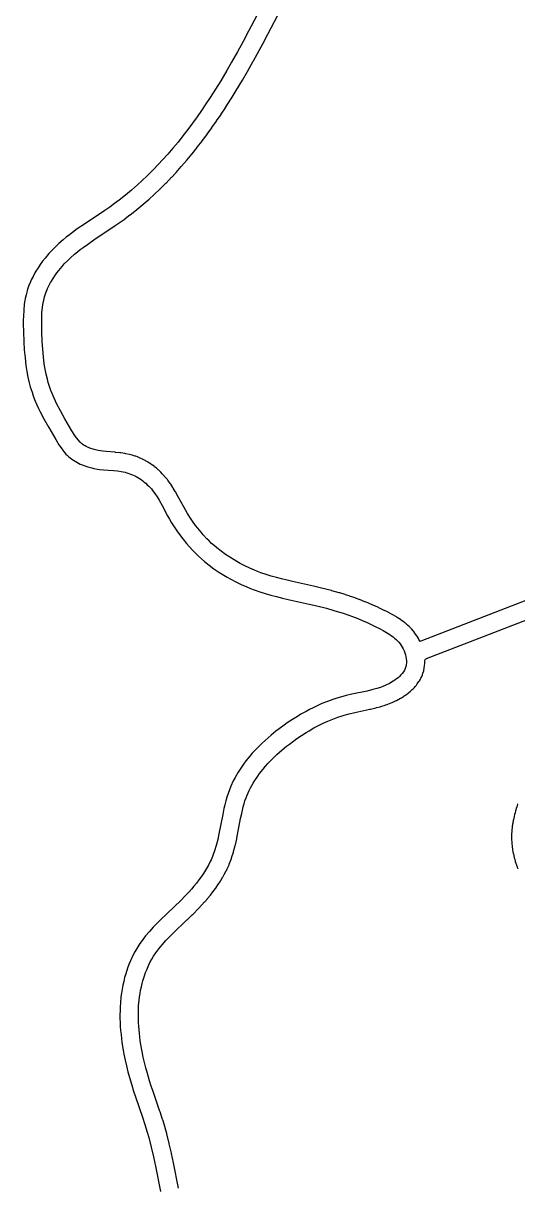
# Model space of a CAD drawing. Header units: metres. Extents: x 711461 to 714408, y 7855790 to 7857874.
# Drawn here: x 711792.1 to 711926.6, y 7856707.1 to 7857023.8 of the extents above; entities that cross this region are included whole.
import ezdxf

# ---------------------------------------------------------------- set-up
doc = ezdxf.new("R2010")
doc.units = ezdxf.units.M
for name, color, linetype in [('011400xxxx', 1, 'Continuous'), ('011400xxxx003', 5, 'Continuous'), ('011400xxxx006', 5, 'Continuous')]:
    doc.layers.add(name, color=color, linetype=linetype)

msp = doc.modelspace()

# ---------------------------------------------------------------- linework, layer by layer
at = {"layer": '011400xxxx'}
msp.add_lwpolyline([(711858.62, 7857031.64), (711853.4, 7857021.7), (711851.89, 7857018.87), (711850.34, 7857016.06), (711848.77, 7857013.27), (711847.43, 7857010.95), (711845.8, 7857008.2), (711844.4, 7857005.93), (711842.96, 7857003.68), (711841.79, 7857001.89), (711840.6, 7857000.13), (711839.37, 7856998.37), (711838.12, 7856996.64), (711836.85, 7856994.92), (711835.54, 7856993.22), (711834.2, 7856991.54), (711832.83, 7856989.89), (711831.43, 7856988.26), (711830, 7856986.66), (711828.9, 7856985.48), (711827.41, 7856983.94), (711825.89, 7856982.42), (711824.34, 7856980.95), (711823.16, 7856979.86), (711821.55, 7856978.45), (711819.9, 7856977.09), (711818.23, 7856975.76), (711816.95, 7856974.8), (711815.65, 7856973.86), (711814.33, 7856972.95), (711809.01, 7856969.39), (711806.81, 7856967.88), (711805.52, 7856966.94), (711804.66, 7856966.3), (711803.82, 7856965.64), (711803, 7856964.96), (711801.79, 7856963.9), (711801, 7856963.16), (711799.85, 7856962.01), (711799.12, 7856961.21), (711798.06, 7856959.96), (711797.38, 7856959.1), (711796.74, 7856958.22), (711796.14, 7856957.32), (711795.56, 7856956.39), (711795.29, 7856955.93), (711794.78, 7856954.98), (711794.3, 7856954.01), (711794.08, 7856953.52), (711793.68, 7856952.53), (711793.32, 7856951.52), (711793.16, 7856951.02), (711792.88, 7856949.99), (711792.65, 7856948.96), (711792.55, 7856948.44), (711792.4, 7856947.39), (711792.24, 7856945.8), (711792.16, 7856944.2), (711792.14, 7856943.12), (711792.13, 7856942.04), (711792.17, 7856939.88), (711792.28, 7856937.16), (711792.41, 7856935), (711792.6, 7856932.85), (711792.86, 7856930.71), (711793.11, 7856929.13), (711793.41, 7856927.56), (711793.77, 7856926.01), (711794.04, 7856924.98), (711794.5, 7856923.46), (711794.84, 7856922.47), (711795.21, 7856921.48), (711795.83, 7856920.02), (711796.28, 7856919.06), (711796.74, 7856918.11), (711797.73, 7856916.22), (711799.05, 7856913.87), (711800.96, 7856910.59), (711801.8, 7856909.21), (711802.41, 7856908.32), (711803.05, 7856907.47), (711803.38, 7856907.06), (711803.74, 7856906.67), (711804.11, 7856906.29), (711804.49, 7856905.93), (711804.9, 7856905.59), (711805.32, 7856905.27), (711805.75, 7856904.97), (711806.2, 7856904.68), (711806.67, 7856904.41), (711807.14, 7856904.16), (711807.63, 7856903.93), (711808.13, 7856903.71), (711809.15, 7856903.32), (711809.67, 7856903.16), (711810.73, 7856902.87), (711811.27, 7856902.74), (711812.35, 7856902.54), (711812.89, 7856902.47), (711813.97, 7856902.35), (711816.65, 7856902.15), (711817.71, 7856902.05), (711818.76, 7856901.91), (711819.79, 7856901.7), (711820.3, 7856901.57), (711820.81, 7856901.41), (711821.31, 7856901.23), (711821.81, 7856901.03), (711822.3, 7856900.81), (711822.78, 7856900.56), (711823.25, 7856900.29), (711823.71, 7856900.01), (711824.16, 7856899.71), (711824.6, 7856899.39), (711825.03, 7856899.05), (711825.45, 7856898.7), (711825.85, 7856898.33), (711826.23, 7856897.96), (711826.96, 7856897.16), (711827.29, 7856896.75), (711827.93, 7856895.89), (711828.51, 7856895), (711829.07, 7856894.09), (711829.85, 7856892.69), (711831.37, 7856889.84), (711831.9, 7856888.91), (711832.45, 7856887.98), (711833.31, 7856886.62), (711833.91, 7856885.73), (711834.84, 7856884.43), (711835.49, 7856883.57), (711836.5, 7856882.33), (711837.2, 7856881.52), (711838.28, 7856880.34), (711839.04, 7856879.58), (711839.81, 7856878.84), (711840.6, 7856878.12), (711841.41, 7856877.42), (711842.67, 7856876.41), (711843.96, 7856875.45), (711845.29, 7856874.54), (711846.66, 7856873.68), (711847.59, 7856873.13), (711848.53, 7856872.6), (711849.96, 7856871.86), (711851.41, 7856871.16), (711852.89, 7856870.52), (711853.89, 7856870.12), (711854.89, 7856869.74), (711856.41, 7856869.21), (711857.94, 7856868.73), (711859.48, 7856868.29), (711861.02, 7856867.88), (711862.58, 7856867.49), (711864.14, 7856867.12), (711869.88, 7856865.84), (711871.96, 7856865.36), (711874.54, 7856864.71), (711876.59, 7856864.14), (711878.11, 7856863.67), (711879.12, 7856863.34), (711880.63, 7856862.82), (711881.63, 7856862.46), (711883.12, 7856861.88), (711884.11, 7856861.47), (711885.59, 7856860.83), (711886.57, 7856860.39), (711888.03, 7856859.68), (711888.99, 7856859.19), (711889.95, 7856858.68), (711890.9, 7856858.14), (711891.81, 7856857.56), (711892.25, 7856857.25), (711892.68, 7856856.93), (711893.09, 7856856.58), (711893.49, 7856856.23), (711893.87, 7856855.85), (711894.23, 7856855.45), (711894.57, 7856855.03), (711894.88, 7856854.59), (711895.18, 7856854.12), (711895.44, 7856853.63), (711895.68, 7856853.12), (711895.89, 7856852.59), (711896.06, 7856852.05), (711896.19, 7856851.51), (711896.28, 7856850.96), (711896.32, 7856850.42), (711896.32, 7856849.88), (711896.26, 7856849.35), (711896.16, 7856848.84), (711895.99, 7856848.35), (711895.77, 7856847.87), (711895.5, 7856847.42), (711895.19, 7856846.99), (711894.83, 7856846.58), (711894.44, 7856846.19), (711894.03, 7856845.82), (711893.59, 7856845.47), (711893.13, 7856845.14), (711892.66, 7856844.84), (711891.71, 7856844.28), (711890.73, 7856843.8), (711889.74, 7856843.38), (711889.23, 7856843.2), (711888.22, 7856842.86), (711887.19, 7856842.57), (711885.64, 7856842.19), (711881.45, 7856841.32), (711879.9, 7856840.96), (711878.36, 7856840.55), (711877.34, 7856840.24), (711876.33, 7856839.91), (711874.83, 7856839.36), (711873.35, 7856838.76), (711871.89, 7856838.11), (711870.92, 7856837.65), (711869.96, 7856837.17), (711869.01, 7856836.66), (711867.6, 7856835.87), (711866.67, 7856835.31), (711865.29, 7856834.44), (711863.92, 7856833.54), (711863.02, 7856832.91), (711861.69, 7856831.93), (711860.82, 7856831.26), (711859.53, 7856830.22), (711858.69, 7856829.5), (711857.87, 7856828.77), (711857.07, 7856828.02), (711855.89, 7856826.86), (711855.14, 7856826.07), (711854.4, 7856825.26), (711853.69, 7856824.44), (711852.67, 7856823.17), (711852.03, 7856822.31), (711851.11, 7856820.98), (711850.54, 7856820.08), (711849.74, 7856818.69), (711849.24, 7856817.75), (711848.57, 7856816.3), (711848.17, 7856815.32), (711847.8, 7856814.32), (711847.48, 7856813.31), (711847.18, 7856812.29), (711846.92, 7856811.25), (711846.68, 7856810.21), (711846.35, 7856808.63), (711845.34, 7856803.34), (711845, 7856801.77), (711844.6, 7856800.22), (711844.14, 7856798.71), (711843.79, 7856797.71), (711843.6, 7856797.22), (711843.18, 7856796.26), (711842.96, 7856795.78), (711842.48, 7856794.84), (711842.22, 7856794.38), (711841.68, 7856793.46), (711841.11, 7856792.56), (711840.51, 7856791.68), (711839.88, 7856790.81), (711839.22, 7856789.96), (711838.54, 7856789.12), (711837.83, 7856788.3), (711837.1, 7856787.49), (711836.36, 7856786.69), (711834.84, 7856785.12), (711833.28, 7856783.6), (711829.37, 7856779.89), (711828.23, 7856778.76), (711827.49, 7856777.99), (711826.41, 7856776.82), (711825.39, 7856775.62), (711824.42, 7856774.36), (711823.81, 7856773.5), (711823.52, 7856773.05), (711822.96, 7856772.15), (711822.44, 7856771.22), (711821.95, 7856770.27), (711821.27, 7856768.81), (711820.86, 7856767.81), (711820.49, 7856766.8), (711819.99, 7856765.26), (711819.69, 7856764.23), (711819.43, 7856763.18), (711819.2, 7856762.14), (711819, 7856761.08), (711818.83, 7856760.03), (711818.69, 7856758.97), (711818.54, 7856757.37), (711818.47, 7856756.3), (711818.43, 7856755.23), (711818.41, 7856754.16), (711818.42, 7856753.08), (711818.46, 7856752.01), (711818.51, 7856750.93), (711818.59, 7856749.85), (711818.7, 7856748.78), (711818.82, 7856747.7), (711818.96, 7856746.63), (711819.3, 7856744.48), (711819.5, 7856743.41), (711819.83, 7856741.8), (711820.19, 7856740.21), (711820.59, 7856738.62), (711821.01, 7856737.04), (711821.62, 7856734.95), (711822.1, 7856733.39), (711822.61, 7856731.85), (711824.53, 7856726.29), (711825.2, 7856724.27), (711825.83, 7856722.24), (711826.26, 7856720.71), (711826.91, 7856718.13), (711827.5, 7856715.53), (711828.05, 7856712.91), (711829.43, 7856706.1)], dxfattribs=at)
at = {"layer": '011400xxxx003'}
msp.add_lwpolyline([(711930.41, 7856867.46), (711900.25, 7856855.76), (711900.02, 7856855.7), (711900.02, 7856855.7), (711899.88, 7856855.9), (711899.71, 7856856.24), (711899.57, 7856856.5), (711899.28, 7856856.98), (711899.11, 7856857.24), (711898.8, 7856857.7), (711898.62, 7856857.94), (711898.29, 7856858.37), (711898.11, 7856858.59), (711897.75, 7856859), (711897.57, 7856859.2), (711897.19, 7856859.59), (711897.01, 7856859.77), (711896.61, 7856860.14), (711896.43, 7856860.29), (711896.02, 7856860.65), (711895.85, 7856860.78), (711895.42, 7856861.12), (711895.27, 7856861.23), (711894.88, 7856861.51), (711894.68, 7856861.64), (711893.79, 7856862.23), (711893.58, 7856862.35), (711892.59, 7856862.93), (711892.44, 7856863.02), (711891.43, 7856863.56), (711891.34, 7856863.61), (711890.38, 7856864.1), (711890.29, 7856864.14), (711888.83, 7856864.85), (711888.74, 7856864.89), (711887.76, 7856865.34), (711887.67, 7856865.38), (711886.19, 7856866.02), (711886.1, 7856866.06), (711885.11, 7856866.47), (711885.02, 7856866.5), (711883.53, 7856867.09), (711883.44, 7856867.12), (711882.44, 7856867.49), (711882.35, 7856867.52), (711880.84, 7856868.04), (711880.76, 7856868.07), (711879.74, 7856868.4), (711879.66, 7856868.43), (711878.16, 7856868.89), (711878.05, 7856868.92), (711876.01, 7856869.49), (711875.89, 7856869.53), (711873.26, 7856870.19), (711873.17, 7856870.21), (711871.05, 7856870.7), (711871, 7856870.71), (711865.34, 7856871.98), (711863.84, 7856872.33), (711862.38, 7856872.69), (711860.95, 7856873.07), (711859.54, 7856873.47), (711858.16, 7856873.9), (711856.76, 7856874.38), (711855.85, 7856874.72), (711855.01, 7856875.06), (711853.7, 7856875.62), (711852.4, 7856876.23), (711851.07, 7856876.92), (711850.21, 7856877.39), (711849.44, 7856877.84), (711848.25, 7856878.59), (711847.07, 7856879.38), (711845.93, 7856880.22), (711844.78, 7856881.13), (711844.05, 7856881.75), (711843.35, 7856882.37), (711842.68, 7856883.02), (711842.06, 7856883.63), (711841.07, 7856884.7), (711840.47, 7856885.38), (711839.55, 7856886.51), (711838.99, 7856887.23), (711838.13, 7856888.43), (711837.6, 7856889.2), (711836.8, 7856890.45), (711836.29, 7856891.3), (711835.84, 7856892.1), (711834.28, 7856894.99), (711834.25, 7856895.05), (711833.51, 7856896.38), (711833.44, 7856896.51), (711832.9, 7856897.41), (711832.8, 7856897.58), (711832.24, 7856898.44), (711832.1, 7856898.64), (711831.44, 7856899.54), (711831.31, 7856899.72), (711831.01, 7856900.1), (711830.82, 7856900.32), (711830.1, 7856901.13), (711829.93, 7856901.31), (711829.5, 7856901.75), (711829.35, 7856901.9), (711828.96, 7856902.27), (711828.81, 7856902.39), (711828.4, 7856902.75), (711828.26, 7856902.87), (711827.84, 7856903.2), (711827.69, 7856903.32), (711827.25, 7856903.64), (711827.1, 7856903.75), (711826.65, 7856904.06), (711826.49, 7856904.16), (711826.03, 7856904.45), (711825.87, 7856904.55), (711825.4, 7856904.82), (711825.23, 7856904.91), (711824.75, 7856905.16), (711824.57, 7856905.25), (711824.09, 7856905.48), (711823.9, 7856905.57), (711823.41, 7856905.78), (711823.21, 7856905.86), (711822.71, 7856906.04), (711822.5, 7856906.11), (711822, 7856906.28), (711821.78, 7856906.34), (711821.34, 7856906.46), (711821.05, 7856906.54), (711820.03, 7856906.75), (711819.73, 7856906.81), (711818.61, 7856906.97), (711818.37, 7856907), (711817.23, 7856907.12), (711817.1, 7856907.13), (711814.64, 7856907.31), (711813.77, 7856907.4), (711812.53, 7856907.6), (711811.36, 7856907.88), (711810.2, 7856908.28), (711809.88, 7856908.41), (711809.56, 7856908.55), (711809.25, 7856908.71), (711808.96, 7856908.87), (711808.69, 7856909.03), (711808.43, 7856909.2), (711808.19, 7856909.38), (711807.96, 7856909.56), (711807.74, 7856909.75), (711807.62, 7856909.86), (711806.63, 7856911.04), (711806.16, 7856911.7), (711805.34, 7856913.02), (711803.45, 7856916.25), (711802.23, 7856918.42), (711801.29, 7856920.21), (711800.86, 7856921.07), (711800.5, 7856921.85), (711799.95, 7856923.13), (711799.61, 7856923.98), (711799.34, 7856924.77), (711798.91, 7856926.13), (711798.68, 7856926.99), (711798.36, 7856928.35), (711798.08, 7856929.77), (711797.85, 7856931.18), (711797.6, 7856933.15), (711797.41, 7856935.19), (711797.28, 7856937.24), (711797.18, 7856939.88), (711797.14, 7856941.95), (711797.14, 7856942.94), (711797.15, 7856943.81), (711797.21, 7856945.12), (711797.33, 7856946.48), (711797.46, 7856947.38), (711797.68, 7856948.53), (711797.91, 7856949.42), (711798, 7856949.72), (711798.26, 7856950.48), (711798.61, 7856951.38), (711798.75, 7856951.7), (711799.11, 7856952.46), (711799.57, 7856953.33), (711799.76, 7856953.66), (711800.21, 7856954.4), (711800.72, 7856955.17), (711801.25, 7856955.92), (711801.77, 7856956.59), (711802.7, 7856957.71), (711803.29, 7856958.37), (711804.32, 7856959.41), (711804.97, 7856960.03), (711806.08, 7856961.01), (711806.85, 7856961.65), (711807.62, 7856962.26), (711808.38, 7856962.84), (711809.56, 7856963.7), (711811.72, 7856965.19), (711817.04, 7856968.75), (711817.11, 7856968.79), (711818.43, 7856969.7), (711818.5, 7856969.76), (711819.79, 7856970.68), (711819.87, 7856970.74), (711821.14, 7856971.7), (711821.23, 7856971.77), (711822.9, 7856973.08), (711823, 7856973.16), (711824.65, 7856974.53), (711824.74, 7856974.61), (711826.37, 7856976.03), (711826.45, 7856976.1), (711827.64, 7856977.18), (711827.71, 7856977.26), (711829.26, 7856978.72), (711829.34, 7856978.8), (711830.86, 7856980.31), (711830.94, 7856980.39), (711832.44, 7856981.95), (711832.5, 7856982.02), (711833.6, 7856983.2), (711833.66, 7856983.26), (711835.09, 7856984.86), (711835.15, 7856984.93), (711836.56, 7856986.56), (711836.62, 7856986.63), (711837.99, 7856988.28), (711838.05, 7856988.35), (711839.39, 7856990.03), (711839.44, 7856990.1), (711840.76, 7856991.8), (711840.81, 7856991.87), (711842.09, 7856993.59), (711842.13, 7856993.65), (711843.39, 7856995.39), (711843.43, 7856995.45), (711844.66, 7856997.21), (711844.7, 7856997.27), (711845.9, 7856999.04), (711845.93, 7856999.09), (711847.1, 7857000.88), (711847.14, 7857000.94), (711848.58, 7857003.19), (711848.61, 7857003.25), (711850.01, 7857005.52), (711850.05, 7857005.58), (711851.7, 7857008.34), (711851.73, 7857008.4), (711853.07, 7857010.71), (711853.1, 7857010.76), (711854.67, 7857013.56), (711854.7, 7857013.61), (711856.25, 7857016.42), (711856.27, 7857016.46), (711857.79, 7857019.29), (711857.81, 7857019.33), (711862.97, 7857029.17)], dxfattribs=at)
at = {"layer": '011400xxxx006'}
for points in [[(711834.36, 7856706.96), (711832.97, 7856713.83), (711832.96, 7856713.87), (711832.43, 7856716.4), (711832.41, 7856716.48), (711831.84, 7856719), (711831.81, 7856719.12), (711831.16, 7856721.7), (711831.13, 7856721.81), (711830.71, 7856723.34), (711830.67, 7856723.47), (711830.04, 7856725.53), (711830.01, 7856725.64), (711829.31, 7856727.76), (711829.29, 7856727.82), (711827.41, 7856733.26), (711826.92, 7856734.75), (711826.47, 7856736.18), (711825.89, 7856738.16), (711825.49, 7856739.66), (711825.11, 7856741.13), (711824.77, 7856742.61), (711824.45, 7856744.15), (711824.28, 7856745.04), (711823.95, 7856747.07), (711823.81, 7856748.1), (711823.69, 7856749.08), (711823.6, 7856750.05), (711823.52, 7856751.01), (711823.47, 7856751.98), (711823.43, 7856752.93), (711823.42, 7856753.88), (711823.43, 7856754.83), (711823.46, 7856755.77), (711823.5, 7856756.61), (711823.63, 7856758.05), (711823.74, 7856759), (711823.88, 7856759.92), (711824.04, 7856760.82), (711824.23, 7856761.72), (711824.44, 7856762.62), (711824.65, 7856763.39), (711825.09, 7856764.76), (711825.4, 7856765.66), (711825.69, 7856766.38), (711826.26, 7856767.67), (711826.66, 7856768.49), (711827.08, 7856769.26), (711827.54, 7856770.04), (711828.18, 7856771.01), (711828.97, 7856772.07), (711829.88, 7856773.17), (711830.93, 7856774.35), (711831.62, 7856775.07), (711832.66, 7856776.11), (711836.64, 7856779.91), (711836.68, 7856779.94), (711838.15, 7856781.37), (711838.24, 7856781.45), (711839.78, 7856783.03), (711839.86, 7856783.11), (711840.63, 7856783.94), (711840.7, 7856784.01), (711841.42, 7856784.81), (711841.49, 7856784.89), (711842.18, 7856785.7), (711842.26, 7856785.78), (711842.93, 7856786.6), (711843.01, 7856786.7), (711843.66, 7856787.54), (711843.75, 7856787.64), (711844.37, 7856788.49), (711844.46, 7856788.61), (711845.06, 7856789.47), (711845.15, 7856789.61), (711845.71, 7856790.48), (711845.81, 7856790.63), (711846.39, 7856791.61), (711846.46, 7856791.73), (711846.7, 7856792.15), (711846.78, 7856792.3), (711847.28, 7856793.26), (711847.34, 7856793.38), (711847.55, 7856793.81), (711847.63, 7856793.97), (711848.07, 7856794.96), (711848.12, 7856795.1), (711848.31, 7856795.56), (711848.38, 7856795.73), (711848.7, 7856796.61), (711848.77, 7856796.82), (711849.25, 7856798.34), (711849.32, 7856798.56), (711849.75, 7856800.19), (711849.79, 7856800.37), (711850.16, 7856801.96), (711850.19, 7856802.13), (711851.22, 7856807.48), (711851.51, 7856808.9), (711851.72, 7856809.82), (711851.94, 7856810.69), (711852.16, 7856811.52), (711852.41, 7856812.32), (711852.7, 7856813.14), (711852.97, 7856813.83), (711853.55, 7856815.14), (711853.9, 7856815.86), (711854.61, 7856817.13), (711855.05, 7856817.85), (711855.87, 7856819.07), (711856.38, 7856819.78), (711857.31, 7856820.96), (711857.96, 7856821.73), (711858.61, 7856822.46), (711859.22, 7856823.11), (711860.3, 7856824.19), (711861.05, 7856824.9), (711861.8, 7856825.57), (711862.51, 7856826.18), (711863.71, 7856827.16), (711864.48, 7856827.76), (711865.73, 7856828.69), (711866.53, 7856829.26), (711867.75, 7856830.08), (711869.06, 7856830.91), (711869.86, 7856831.4), (711871.17, 7856832.14), (711872.05, 7856832.61), (711872.91, 7856833.06), (711873.7, 7856833.44), (711874.96, 7856834.01), (711876.26, 7856834.55), (711877.66, 7856835.07), (711878.58, 7856835.39), (711879.39, 7856835.64), (711880.71, 7856836), (711882.26, 7856836.37), (711886.36, 7856837.23), (711886.5, 7856837.26), (711888.03, 7856837.62), (711888.19, 7856837.67), (711889.2, 7856837.94), (711889.39, 7856838), (711890.49, 7856838.35), (711890.64, 7856838.4), (711891.07, 7856838.55), (711891.28, 7856838.63), (711892.16, 7856838.98), (711892.4, 7856839.08), (711893.34, 7856839.52), (711893.62, 7856839.66), (711894.72, 7856840.26), (711894.94, 7856840.38), (711895.48, 7856840.71), (711895.68, 7856840.85), (711896.13, 7856841.15), (711896.32, 7856841.28), (711896.74, 7856841.6), (711896.93, 7856841.75), (711897.33, 7856842.08), (711897.53, 7856842.26), (711897.91, 7856842.61), (711898.13, 7856842.83), (711898.48, 7856843.19), (711898.71, 7856843.45), (711899.01, 7856843.81), (711899.26, 7856844.14), (711899.69, 7856844.75), (711899.86, 7856845.01), (711900, 7856845.24), (711900.16, 7856845.52), (711900.26, 7856845.71), (711900.4, 7856845.99), (711900.48, 7856846.18), (711900.64, 7856846.58), (711900.81, 7856847.07), (711901, 7856847.73), (711901.15, 7856848.47), (711901.23, 7856849.05), (711901.29, 7856849.77), (711901.3, 7856849.95), (711901.32, 7856850.41), (711901.33, 7856850.45), (711901.4, 7856850.78), (711901.47, 7856850.84), (711901.64, 7856850.93), (711901.8, 7856851), (711929.25, 7856861.65)], [(711926.58, 7856811.51), (711926.55, 7856811.43), (711926.29, 7856810.61), (711926.26, 7856810.51), (711926, 7856809.64), (711925.97, 7856809.55), (711925.85, 7856809.12), (711925.83, 7856809.05), (711925.73, 7856808.64), (711925.71, 7856808.56), (711925.61, 7856808.15), (711925.59, 7856808.07), (711925.49, 7856807.65), (711925.47, 7856807.57), (711925.38, 7856807.15), (711925.37, 7856807.06), (711925.29, 7856806.65), (711925.27, 7856806.55), (711925.2, 7856806.13), (711925.18, 7856806.03), (711925.12, 7856805.61), (711925.1, 7856805.51), (711925.05, 7856805.1), (711925.04, 7856804.99), (711924.99, 7856804.56), (711924.98, 7856804.44), (711924.95, 7856804.02), (711924.94, 7856803.89), (711924.91, 7856803.48), (711924.91, 7856803.34), (711924.9, 7856802.92), (711924.89, 7856802.79), (711924.89, 7856802.36), (711924.89, 7856802.23), (711924.9, 7856801.8), (711924.91, 7856801.67), (711924.93, 7856801.25), (711924.94, 7856801.12), (711924.97, 7856800.7), (711924.98, 7856800.57), (711925.02, 7856800.15), (711925.04, 7856800.03), (711925.09, 7856799.6), (711925.11, 7856799.49), (711925.17, 7856799.05), (711925.19, 7856798.93), (711925.26, 7856798.53), (711925.28, 7856798.42), (711925.36, 7856797.99), (711925.39, 7856797.89), (711925.48, 7856797.47), (711925.5, 7856797.36), (711925.6, 7856796.94), (711925.63, 7856796.84), (711925.74, 7856796.42), (711925.77, 7856796.33), (711925.89, 7856795.91), (711925.91, 7856795.82), (711926.04, 7856795.4), (711926.07, 7856795.31), (711926.2, 7856794.89), (711926.23, 7856794.81), (711926.38, 7856794.39), (711926.4, 7856794.31), (711926.56, 7856793.89), (711926.58, 7856793.82)]]:
    msp.add_lwpolyline(points, dxfattribs=at)

doc.saveas('drawing.dxf')
